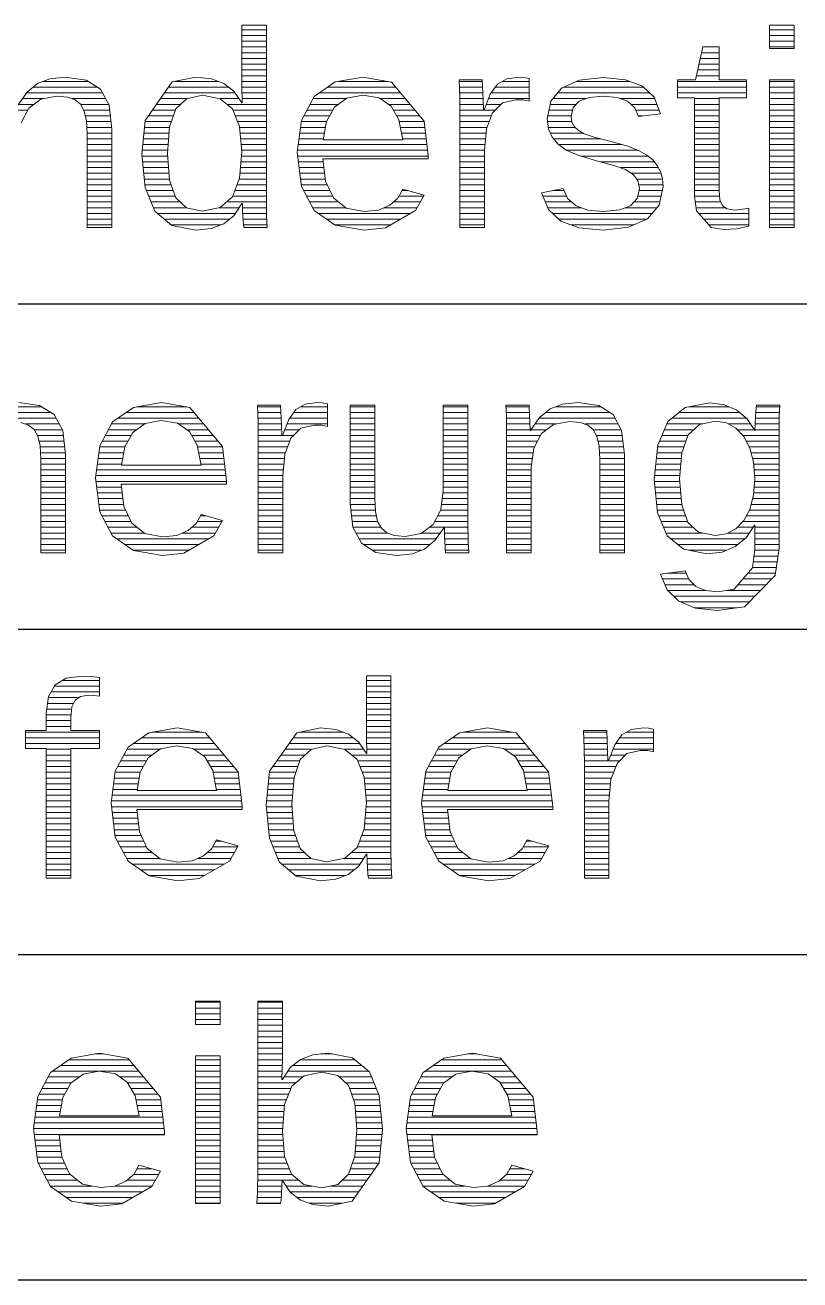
# Model space of a CAD drawing. Header units: millimetres. Extents: x 20 to 410, y 10 to 287.
# Drawn here: x 62.06 to 70.15, y 37.2 to 50.31 of the extents above; entities that cross this region are included whole.
import ezdxf

# ---------------------------------------------------------------- set-up
doc = ezdxf.new("R2010")
doc.units = ezdxf.units.MM
doc.layers.add('DUENN', color=7, linetype='Continuous', lineweight=25)
doc.layers.add('TEXT', color=7, linetype='Continuous', lineweight=13)

msp = doc.modelspace()

# ---------------------------------------------------------------- linework, layer by layer
at = {"layer": 'DUENN', "lineweight": 25}
for points in [[(20, 47.4), (200, 47.4)], [(20, 44), (200, 44)], [(20, 40.6), (200, 40.6)], [(20, 37.2), (200, 37.2)]]:
    msp.add_lwpolyline(points, dxfattribs=at)
at = {"layer": 'TEXT', "lineweight": 13}
for p, q in [((64.327, 50.265), (64.583, 50.265)), ((69.837, 50.265), (70.093, 50.265)), ((64.327, 50.205), (64.583, 50.205)), ((64.327, 50.145), (64.583, 50.145)), ((69.837, 50.205), (70.093, 50.205)), ((69.837, 50.145), (70.093, 50.145)), ((64.327, 50.085), (64.583, 50.085)), ((64.327, 50.025), (64.583, 50.025)), ((64.327, 49.965), (64.583, 49.965)), ((69.112, 49.965), (69.31, 49.965)), ((69.125, 50.025), (69.31, 50.025)), ((69.139, 50.085), (69.31, 50.085)), ((69.837, 50.085), (70.093, 50.085)), ((64.327, 49.905), (64.583, 49.905)), ((64.327, 49.845), (64.583, 49.845)), ((69.086, 49.845), (69.31, 49.845)), ((69.099, 49.905), (69.31, 49.905)), ((62.249, 49.725), (62.721, 49.725)), ((63.627, 49.725), (64.086, 49.725)), ((64.327, 49.785), (64.583, 49.785)), ((64.327, 49.725), (64.583, 49.725)), ((65.335, 49.725), (65.853, 49.725)), ((66.596, 49.725), (66.838, 49.725)), ((67.045, 49.725), (67.325, 49.725)), ((67.822, 49.725), (68.379, 49.725)), ((68.875, 49.725), (69.595, 49.725)), ((69.073, 49.785), (69.31, 49.785)), ((69.837, 49.725), (70.093, 49.725)), ((62.076, 49.605), (62.871, 49.605)), ((62.145, 49.665), (62.817, 49.665)), ((63.519, 49.605), (64.256, 49.605)), ((63.561, 49.665), (64.191, 49.665)), ((64.327, 49.665), (64.583, 49.665)), ((64.328, 49.605), (64.583, 49.605)), ((65.138, 49.605), (65.984, 49.605)), ((65.223, 49.665), (65.934, 49.665)), ((66.598, 49.665), (66.84, 49.665)), ((66.6, 49.605), (66.843, 49.605)), ((66.929, 49.605), (67.325, 49.605)), ((66.972, 49.665), (67.325, 49.665)), ((67.624, 49.605), (68.583, 49.605)), ((67.688, 49.665), (68.519, 49.665)), ((68.875, 49.665), (69.595, 49.665)), ((68.875, 49.605), (69.595, 49.605)), ((69.837, 49.665), (70.093, 49.665)), ((69.837, 49.605), (70.093, 49.605)), ((61.993, 49.485), (62.155, 49.485)), ((62.035, 49.545), (62.255, 49.545)), ((62.555, 49.545), (62.903, 49.545)), ((62.642, 49.485), (62.935, 49.485)), ((63.434, 49.485), (63.686, 49.485)), ((63.477, 49.545), (63.752, 49.545)), ((64.099, 49.545), (64.298, 49.545)), ((64.172, 49.485), (64.583, 49.485)), ((64.329, 49.545), (64.583, 49.545)), ((65.039, 49.485), (65.334, 49.485)), ((65.071, 49.545), (65.416, 49.545)), ((65.769, 49.545), (66.034, 49.545)), ((65.859, 49.485), (66.084, 49.485)), ((66.602, 49.545), (66.845, 49.545)), ((66.603, 49.485), (66.847, 49.485)), ((66.878, 49.485), (67.032, 49.485)), ((66.901, 49.545), (67.325, 49.545)), ((67.546, 49.485), (67.815, 49.485)), ((67.574, 49.545), (67.917, 49.545)), ((68.278, 49.545), (68.637, 49.545)), ((68.389, 49.485), (68.66, 49.485)), ((69.054, 49.545), (69.31, 49.545)), ((69.054, 49.485), (69.31, 49.485)), ((69.837, 49.545), (70.093, 49.545)), ((69.837, 49.485), (70.093, 49.485)), ((61.738, 49.425), (62.091, 49.425)), ((62.674, 49.425), (62.945, 49.425)), ((62.691, 49.365), (62.952, 49.365)), ((63.35, 49.365), (63.611, 49.365)), ((63.392, 49.425), (63.631, 49.425)), ((64.234, 49.425), (64.583, 49.425)), ((64.258, 49.365), (64.583, 49.365)), ((64.974, 49.365), (65.242, 49.365)), ((65.006, 49.425), (65.276, 49.425)), ((65.908, 49.425), (66.134, 49.425)), ((65.942, 49.365), (66.183, 49.365)), ((66.603, 49.425), (66.972, 49.425)), ((66.604, 49.365), (66.932, 49.365)), ((67.522, 49.365), (67.766, 49.365)), ((67.534, 49.425), (67.779, 49.425)), ((68.439, 49.425), (68.684, 49.425)), ((68.466, 49.365), (68.512, 49.365)), ((69.054, 49.425), (69.31, 49.425)), ((69.054, 49.365), (69.31, 49.365)), ((69.837, 49.425), (70.093, 49.425)), ((69.837, 49.365), (70.093, 49.365)), ((62.704, 49.305), (62.959, 49.305)), ((62.707, 49.245), (62.967, 49.245)), ((62.71, 49.185), (62.969, 49.185)), ((63.303, 49.185), (63.566, 49.185)), ((63.309, 49.245), (63.57, 49.245)), ((63.315, 49.305), (63.59, 49.305)), ((64.282, 49.305), (64.583, 49.305)), ((64.303, 49.245), (64.583, 49.245)), ((64.309, 49.185), (64.583, 49.185)), ((64.931, 49.185), (65.188, 49.185)), ((64.939, 49.245), (65.199, 49.245)), ((64.947, 49.305), (65.209, 49.305)), ((65.97, 49.305), (66.23, 49.305)), ((65.981, 49.245), (66.237, 49.245)), ((65.993, 49.185), (66.245, 49.185)), ((66.604, 49.305), (66.909, 49.305)), ((66.604, 49.245), (66.887, 49.245)), ((66.604, 49.185), (66.877, 49.185)), ((67.519, 49.305), (67.772, 49.305)), ((67.527, 49.245), (67.805, 49.245)), ((67.548, 49.185), (67.888, 49.185)), ((69.054, 49.305), (69.31, 49.305)), ((69.054, 49.245), (69.31, 49.245)), ((69.054, 49.185), (69.31, 49.185)), ((69.837, 49.305), (70.093, 49.305)), ((69.837, 49.245), (70.093, 49.245)), ((69.837, 49.185), (70.093, 49.185)), ((62.711, 49.125), (62.969, 49.125)), ((62.711, 49.065), (62.969, 49.065)), ((63.291, 49.065), (63.556, 49.065)), ((63.297, 49.125), (63.561, 49.125)), ((64.315, 49.125), (64.583, 49.125)), ((64.32, 49.065), (64.583, 49.065)), ((64.915, 49.065), (66.259, 49.065)), ((64.923, 49.125), (65.178, 49.125)), ((66.005, 49.125), (66.252, 49.125)), ((66.604, 49.125), (66.871, 49.125)), ((66.604, 49.065), (66.866, 49.065)), ((67.582, 49.125), (68.072, 49.125)), ((67.636, 49.065), (68.292, 49.065)), ((69.054, 49.125), (69.31, 49.125)), ((69.054, 49.065), (69.31, 49.065)), ((69.837, 49.125), (70.093, 49.125)), ((69.837, 49.065), (70.093, 49.065)), ((62.711, 49.005), (62.969, 49.005)), ((62.711, 48.945), (62.969, 48.945)), ((63.282, 48.945), (63.551, 48.945)), ((63.285, 49.005), (63.552, 49.005)), ((64.323, 48.945), (64.583, 48.945)), ((64.326, 49.005), (64.583, 49.005)), ((64.907, 49.005), (66.266, 49.005)), ((64.908, 48.945), (66.272, 48.945)), ((66.604, 49.005), (66.86, 49.005)), ((66.604, 48.945), (66.86, 48.945)), ((67.721, 49.005), (68.466, 49.005)), ((67.866, 48.945), (68.569, 48.945)), ((69.054, 49.005), (69.31, 49.005)), ((69.054, 48.945), (69.31, 48.945)), ((69.837, 49.005), (70.093, 49.005)), ((69.837, 48.945), (70.093, 48.945)), ((62.711, 48.885), (62.969, 48.885)), ((62.711, 48.825), (62.969, 48.825)), ((63.288, 48.885), (63.556, 48.885)), ((63.294, 48.825), (63.561, 48.825)), ((64.313, 48.825), (64.583, 48.825)), ((64.318, 48.885), (64.583, 48.885)), ((64.916, 48.885), (65.177, 48.885)), ((64.923, 48.825), (65.184, 48.825)), ((66.604, 48.885), (66.86, 48.885)), ((66.604, 48.825), (66.86, 48.825)), ((68.072, 48.885), (68.633, 48.885)), ((68.279, 48.825), (68.675, 48.825)), ((69.054, 48.885), (69.31, 48.885)), ((69.054, 48.825), (69.31, 48.825)), ((69.837, 48.885), (70.093, 48.885)), ((69.837, 48.825), (70.093, 48.825)), ((62.711, 48.765), (62.969, 48.765)), ((62.711, 48.705), (62.969, 48.705)), ((63.3, 48.765), (63.565, 48.765)), ((63.306, 48.705), (63.57, 48.705)), ((64.299, 48.705), (64.583, 48.705)), ((64.307, 48.765), (64.583, 48.765)), ((64.931, 48.765), (65.191, 48.765)), ((64.939, 48.705), (65.198, 48.705)), ((66.604, 48.765), (66.86, 48.765)), ((66.604, 48.705), (66.86, 48.705)), ((68.397, 48.765), (68.702, 48.765)), ((68.449, 48.705), (68.719, 48.705)), ((69.054, 48.765), (69.31, 48.765)), ((69.054, 48.705), (69.31, 48.705)), ((69.837, 48.765), (70.093, 48.765)), ((69.837, 48.705), (70.093, 48.705)), ((62.711, 48.645), (62.969, 48.645)), ((62.711, 48.585), (62.969, 48.585)), ((62.711, 48.525), (62.969, 48.525)), ((63.312, 48.645), (63.588, 48.645)), ((63.327, 48.585), (63.608, 48.585)), ((63.352, 48.525), (63.629, 48.525)), ((64.23, 48.525), (64.583, 48.525)), ((64.253, 48.585), (64.583, 48.585)), ((64.276, 48.645), (64.583, 48.645)), ((64.946, 48.645), (65.218, 48.645)), ((64.971, 48.585), (65.246, 48.585)), ((65.003, 48.525), (65.274, 48.525)), ((65.964, 48.525), (66.224, 48.525)), ((65.998, 48.585), (66.06, 48.585)), ((66.604, 48.645), (66.86, 48.645)), ((66.604, 48.585), (66.86, 48.585)), ((66.604, 48.525), (66.86, 48.525)), ((67.47, 48.525), (67.718, 48.525)), ((67.572, 48.585), (67.69, 48.585)), ((68.459, 48.525), (68.704, 48.525)), ((68.469, 48.645), (68.724, 48.645)), ((68.472, 48.585), (68.717, 48.585)), ((69.054, 48.645), (69.31, 48.645)), ((69.054, 48.585), (69.31, 48.585)), ((69.054, 48.525), (69.315, 48.525)), ((69.837, 48.645), (70.093, 48.645)), ((69.837, 48.585), (70.093, 48.585)), ((69.837, 48.525), (70.093, 48.525)), ((62.711, 48.465), (62.969, 48.465)), ((62.711, 48.405), (62.969, 48.405)), ((63.377, 48.465), (63.682, 48.465)), ((63.402, 48.405), (63.746, 48.405)), ((64.088, 48.405), (64.299, 48.405)), ((64.166, 48.465), (64.584, 48.465)), ((64.334, 48.405), (64.585, 48.405)), ((65.035, 48.465), (65.336, 48.465)), ((65.067, 48.405), (65.411, 48.405)), ((65.81, 48.405), (66.156, 48.405)), ((65.908, 48.465), (66.19, 48.465)), ((66.604, 48.465), (66.86, 48.465)), ((66.604, 48.405), (66.86, 48.405)), ((67.495, 48.465), (67.769, 48.465)), ((67.521, 48.405), (67.871, 48.405)), ((68.329, 48.405), (68.661, 48.405)), ((68.421, 48.465), (68.692, 48.465)), ((69.061, 48.465), (69.329, 48.465)), ((69.069, 48.405), (69.377, 48.405)), ((69.837, 48.465), (70.093, 48.465)), ((69.837, 48.405), (70.093, 48.405)), ((62.711, 48.345), (62.969, 48.345)), ((62.711, 48.285), (62.969, 48.285)), ((63.445, 48.345), (64.26, 48.345)), ((63.517, 48.285), (64.199, 48.285)), ((64.336, 48.345), (64.585, 48.345)), ((64.339, 48.285), (64.587, 48.285)), ((65.126, 48.345), (66.085, 48.345)), ((65.212, 48.285), (65.982, 48.285)), ((66.604, 48.345), (66.86, 48.345)), ((66.604, 48.285), (66.86, 48.285)), ((67.573, 48.345), (68.609, 48.345)), ((67.637, 48.285), (68.551, 48.285)), ((69.098, 48.345), (69.62, 48.345)), ((69.151, 48.285), (69.62, 48.285)), ((69.837, 48.345), (70.093, 48.345)), ((69.837, 48.285), (70.093, 48.285)), ((62.711, 48.225), (62.969, 48.225)), ((63.589, 48.225), (64.109, 48.225)), ((64.344, 48.225), (64.591, 48.225)), ((65.298, 48.225), (65.879, 48.225)), ((66.604, 48.225), (66.86, 48.225)), ((67.767, 48.225), (68.417, 48.225)), ((69.204, 48.225), (69.62, 48.225)), ((69.837, 48.225), (70.093, 48.225)), ((61.766, 46.325), (62.236, 46.325)), ((63.229, 46.325), (63.747, 46.325)), ((64.49, 46.325), (64.732, 46.325)), ((64.939, 46.325), (65.219, 46.325)), ((65.457, 46.325), (65.714, 46.325)), ((66.43, 46.325), (66.687, 46.325)), ((67.083, 46.325), (67.326, 46.325)), ((67.602, 46.325), (68.074, 46.325)), ((69.001, 46.325), (69.415, 46.325)), ((69.699, 46.325), (69.944, 46.325)), ((61.592, 46.205), (62.387, 46.205)), ((61.661, 46.265), (62.333, 46.265)), ((63.032, 46.205), (63.878, 46.205)), ((63.117, 46.265), (63.829, 46.265)), ((64.492, 46.265), (64.735, 46.265)), ((64.494, 46.205), (64.737, 46.205)), ((64.823, 46.205), (65.219, 46.205)), ((64.867, 46.265), (65.219, 46.265)), ((65.457, 46.265), (65.714, 46.265)), ((65.457, 46.205), (65.714, 46.205)), ((66.43, 46.265), (66.687, 46.265)), ((66.43, 46.205), (66.687, 46.205)), ((67.087, 46.265), (67.329, 46.265)), ((67.089, 46.205), (67.332, 46.205)), ((67.429, 46.205), (68.224, 46.205)), ((67.498, 46.265), (68.17, 46.265)), ((68.819, 46.205), (69.596, 46.205)), ((68.893, 46.265), (69.526, 46.265)), ((69.689, 46.205), (69.938, 46.205)), ((69.693, 46.265), (69.941, 46.265)), ((62.068, 46.145), (62.419, 46.145)), ((62.159, 46.085), (62.451, 46.085)), ((62.933, 46.085), (63.228, 46.085)), ((62.965, 46.145), (63.31, 46.145)), ((63.663, 46.145), (63.928, 46.145)), ((63.753, 46.085), (63.978, 46.085)), ((64.496, 46.145), (64.739, 46.145)), ((64.497, 46.085), (64.741, 46.085)), ((64.772, 46.085), (64.926, 46.085)), ((64.796, 46.145), (65.219, 46.145)), ((65.457, 46.145), (65.714, 46.145)), ((65.457, 46.085), (65.714, 46.085)), ((66.43, 46.145), (66.687, 46.145)), ((66.43, 46.085), (66.687, 46.085)), ((67.09, 46.145), (67.334, 46.145)), ((67.09, 46.085), (67.336, 46.085)), ((67.346, 46.085), (67.508, 46.085)), ((67.388, 46.145), (67.608, 46.145)), ((67.908, 46.145), (68.256, 46.145)), ((67.995, 46.085), (68.288, 46.085)), ((68.739, 46.085), (69.046, 46.085)), ((68.765, 46.145), (69.133, 46.145)), ((69.408, 46.145), (69.638, 46.145)), ((69.502, 46.085), (69.677, 46.085)), ((69.684, 46.085), (69.937, 46.085)), ((69.686, 46.145), (69.938, 46.145)), ((62.193, 46.025), (62.461, 46.025)), ((62.209, 45.965), (62.468, 45.965)), ((62.22, 45.905), (62.475, 45.905)), ((62.841, 45.905), (63.103, 45.905)), ((62.868, 45.965), (63.136, 45.965)), ((62.9, 46.025), (63.17, 46.025)), ((63.802, 46.025), (64.028, 46.025)), ((63.836, 45.965), (64.077, 45.965)), ((63.864, 45.905), (64.124, 45.905)), ((64.498, 46.025), (64.866, 46.025)), ((64.498, 45.965), (64.826, 45.965)), ((64.498, 45.905), (64.803, 45.905)), ((65.457, 46.025), (65.714, 46.025)), ((65.457, 45.965), (65.714, 45.965)), ((65.457, 45.905), (65.714, 45.905)), ((66.43, 46.025), (66.687, 46.025)), ((66.43, 45.965), (66.687, 45.965)), ((66.43, 45.905), (66.687, 45.905)), ((67.091, 46.025), (67.444, 46.025)), ((67.091, 45.965), (67.412, 45.965)), ((67.091, 45.905), (67.38, 45.905)), ((68.027, 46.025), (68.298, 46.025)), ((68.044, 45.965), (68.305, 45.965)), ((68.057, 45.905), (68.312, 45.905)), ((68.667, 45.905), (68.942, 45.905)), ((68.687, 45.965), (68.964, 45.965)), ((68.713, 46.025), (68.985, 46.025)), ((69.559, 46.025), (69.936, 46.025)), ((69.594, 45.965), (69.936, 45.965)), ((69.625, 45.905), (69.936, 45.905)), ((62.223, 45.845), (62.483, 45.845)), ((62.226, 45.785), (62.485, 45.785)), ((62.825, 45.785), (63.082, 45.785)), ((62.833, 45.845), (63.093, 45.845)), ((63.875, 45.845), (64.131, 45.845)), ((63.887, 45.785), (64.139, 45.785)), ((64.498, 45.845), (64.781, 45.845)), ((64.498, 45.785), (64.771, 45.785)), ((65.457, 45.845), (65.714, 45.845)), ((65.457, 45.785), (65.714, 45.785)), ((66.43, 45.845), (66.687, 45.845)), ((66.43, 45.785), (66.687, 45.785)), ((67.091, 45.845), (67.368, 45.845)), ((67.091, 45.785), (67.36, 45.785)), ((68.06, 45.845), (68.32, 45.845)), ((68.063, 45.785), (68.322, 45.785)), ((68.655, 45.785), (68.916, 45.785)), ((68.661, 45.845), (68.921, 45.845)), ((69.643, 45.845), (69.936, 45.845)), ((69.658, 45.785), (69.936, 45.785)), ((62.227, 45.725), (62.485, 45.725)), ((62.227, 45.665), (62.485, 45.665)), ((62.809, 45.665), (64.153, 45.665)), ((62.817, 45.725), (63.072, 45.725)), ((63.899, 45.725), (64.146, 45.725)), ((64.498, 45.725), (64.765, 45.725)), ((64.498, 45.665), (64.76, 45.665)), ((65.457, 45.725), (65.714, 45.725)), ((65.457, 45.665), (65.714, 45.665)), ((66.43, 45.725), (66.687, 45.725)), ((66.43, 45.665), (66.687, 45.665)), ((67.091, 45.725), (67.352, 45.725)), ((67.091, 45.665), (67.347, 45.665)), ((68.064, 45.725), (68.322, 45.725)), ((68.064, 45.665), (68.322, 45.665)), ((68.643, 45.665), (68.906, 45.665)), ((68.649, 45.725), (68.911, 45.725)), ((69.67, 45.725), (69.936, 45.725)), ((69.675, 45.665), (69.936, 45.665)), ((62.227, 45.605), (62.485, 45.605)), ((62.227, 45.545), (62.485, 45.545)), ((62.801, 45.605), (64.16, 45.605)), ((62.802, 45.545), (64.166, 45.545)), ((64.498, 45.605), (64.754, 45.605)), ((64.498, 45.545), (64.754, 45.545)), ((65.457, 45.605), (65.714, 45.605)), ((65.457, 45.545), (65.714, 45.545)), ((66.43, 45.605), (66.687, 45.605)), ((66.43, 45.545), (66.687, 45.545)), ((67.091, 45.605), (67.347, 45.605)), ((67.091, 45.545), (67.347, 45.545)), ((68.064, 45.605), (68.322, 45.605)), ((68.064, 45.545), (68.322, 45.545)), ((68.636, 45.545), (68.9, 45.545)), ((68.637, 45.605), (68.901, 45.605)), ((69.679, 45.605), (69.936, 45.605)), ((69.68, 45.545), (69.936, 45.545)), ((62.227, 45.485), (62.485, 45.485)), ((62.227, 45.425), (62.485, 45.425)), ((62.81, 45.485), (63.071, 45.485)), ((62.818, 45.425), (63.078, 45.425)), ((64.498, 45.485), (64.754, 45.485)), ((64.498, 45.425), (64.754, 45.425)), ((65.457, 45.485), (65.714, 45.485)), ((65.457, 45.425), (65.714, 45.425)), ((66.427, 45.425), (66.687, 45.425)), ((66.43, 45.485), (66.687, 45.485)), ((67.091, 45.485), (67.347, 45.485)), ((67.091, 45.425), (67.347, 45.425)), ((68.064, 45.485), (68.322, 45.485)), ((68.064, 45.425), (68.322, 45.425)), ((68.641, 45.485), (68.905, 45.485)), ((68.647, 45.425), (68.909, 45.425)), ((69.671, 45.425), (69.936, 45.425)), ((69.675, 45.485), (69.936, 45.485)), ((62.227, 45.365), (62.485, 45.365)), ((62.227, 45.305), (62.485, 45.305)), ((62.227, 45.245), (62.485, 45.245)), ((62.825, 45.365), (63.085, 45.365)), ((62.833, 45.305), (63.092, 45.305)), ((62.84, 45.245), (63.112, 45.245)), ((64.498, 45.365), (64.754, 45.365)), ((64.498, 45.305), (64.754, 45.305)), ((64.498, 45.245), (64.754, 45.245)), ((65.457, 45.365), (65.714, 45.365)), ((65.458, 45.305), (65.717, 45.305)), ((65.465, 45.245), (65.721, 45.245)), ((66.402, 45.245), (66.687, 45.245)), ((66.411, 45.305), (66.687, 45.305)), ((66.419, 45.365), (66.687, 45.365)), ((67.091, 45.365), (67.347, 45.365)), ((67.091, 45.305), (67.347, 45.305)), ((67.091, 45.245), (67.347, 45.245)), ((68.064, 45.365), (68.322, 45.365)), ((68.064, 45.305), (68.322, 45.305)), ((68.064, 45.245), (68.322, 45.245)), ((68.653, 45.365), (68.914, 45.365)), ((68.658, 45.305), (68.919, 45.305)), ((68.664, 45.245), (68.938, 45.245)), ((69.626, 45.245), (69.936, 45.245)), ((69.644, 45.305), (69.936, 45.305)), ((69.66, 45.365), (69.936, 45.365)), ((62.227, 45.185), (62.485, 45.185)), ((62.227, 45.125), (62.485, 45.125)), ((62.865, 45.185), (63.14, 45.185)), ((62.897, 45.125), (63.168, 45.125)), ((63.858, 45.125), (64.118, 45.125)), ((63.892, 45.185), (63.954, 45.185)), ((64.498, 45.185), (64.754, 45.185)), ((64.498, 45.125), (64.754, 45.125)), ((65.472, 45.185), (65.731, 45.185)), ((65.479, 45.125), (65.745, 45.125)), ((66.338, 45.125), (66.687, 45.125)), ((66.37, 45.185), (66.687, 45.185)), ((67.091, 45.185), (67.347, 45.185)), ((67.091, 45.125), (67.347, 45.125)), ((68.064, 45.185), (68.322, 45.185)), ((68.064, 45.125), (68.322, 45.125)), ((68.68, 45.185), (68.958, 45.185)), ((68.705, 45.125), (68.979, 45.125)), ((69.558, 45.125), (69.936, 45.125)), ((69.594, 45.185), (69.936, 45.185)), ((62.227, 45.065), (62.485, 45.065)), ((62.227, 45.005), (62.485, 45.005)), ((62.929, 45.065), (63.23, 45.065)), ((62.961, 45.005), (63.305, 45.005)), ((63.704, 45.005), (64.05, 45.005)), ((63.802, 45.065), (64.084, 45.065)), ((64.498, 45.065), (64.754, 45.065)), ((64.498, 45.005), (64.754, 45.005)), ((65.486, 45.065), (65.778, 45.065)), ((65.517, 45.005), (65.844, 45.005)), ((66.202, 45.005), (66.397, 45.005)), ((66.282, 45.065), (66.688, 45.065)), ((66.443, 45.005), (66.688, 45.005)), ((67.091, 45.065), (67.347, 45.065)), ((67.091, 45.005), (67.347, 45.005)), ((68.064, 45.065), (68.322, 45.065)), ((68.064, 45.005), (68.322, 45.005)), ((68.73, 45.065), (69.039, 45.065)), ((68.755, 45.005), (69.136, 45.005)), ((69.401, 45.005), (69.625, 45.005)), ((69.5, 45.065), (69.665, 45.065)), ((69.682, 45.065), (69.936, 45.065)), ((69.682, 45.005), (69.936, 45.005)), ((62.227, 44.945), (62.485, 44.945)), ((62.227, 44.885), (62.485, 44.885)), ((63.02, 44.945), (63.979, 44.945)), ((63.106, 44.885), (63.876, 44.885)), ((64.498, 44.945), (64.754, 44.945)), ((64.498, 44.885), (64.754, 44.885)), ((65.549, 44.945), (66.355, 44.945)), ((65.594, 44.885), (66.291, 44.885)), ((66.445, 44.945), (66.689, 44.945)), ((66.448, 44.885), (66.691, 44.885)), ((67.091, 44.945), (67.347, 44.945)), ((67.091, 44.885), (67.347, 44.885)), ((68.064, 44.945), (68.322, 44.945)), ((68.064, 44.885), (68.322, 44.885)), ((68.805, 44.945), (69.578, 44.945)), ((68.877, 44.885), (69.505, 44.885)), ((69.682, 44.945), (69.936, 44.945)), ((69.682, 44.885), (69.936, 44.885)), ((62.227, 44.825), (62.485, 44.825)), ((63.192, 44.825), (63.773, 44.825)), ((64.498, 44.825), (64.754, 44.825)), ((65.69, 44.825), (66.2, 44.825)), ((66.451, 44.825), (66.694, 44.825)), ((67.091, 44.825), (67.347, 44.825)), ((68.064, 44.825), (68.322, 44.825)), ((68.993, 44.825), (69.385, 44.825)), ((69.673, 44.765), (69.925, 44.765)), ((69.68, 44.825), (69.934, 44.825)), ((69.658, 44.645), (69.908, 44.645)), ((69.665, 44.705), (69.917, 44.705)), ((68.719, 44.525), (68.993, 44.525)), ((68.745, 44.465), (69.051, 44.465)), ((68.767, 44.585), (68.967, 44.585)), ((69.506, 44.465), (69.801, 44.465)), ((69.557, 44.525), (69.861, 44.525)), ((69.609, 44.585), (69.9, 44.585)), ((68.776, 44.405), (69.169, 44.405)), ((68.837, 44.345), (69.682, 44.345)), ((69.388, 44.405), (69.742, 44.405)), ((68.911, 44.285), (69.623, 44.285)), ((69.052, 44.225), (69.5, 44.225)), ((62.455, 43.465), (62.84, 43.465)), ((65.627, 43.465), (65.883, 43.465)), ((62.305, 43.285), (62.622, 43.285)), ((62.334, 43.345), (62.84, 43.345)), ((62.368, 43.405), (62.84, 43.405)), ((65.627, 43.405), (65.883, 43.405)), ((65.627, 43.345), (65.883, 43.345)), ((65.627, 43.285), (65.883, 43.285)), ((62.29, 43.165), (62.548, 43.165)), ((62.297, 43.225), (62.567, 43.225)), ((65.627, 43.225), (65.883, 43.225)), ((65.627, 43.165), (65.883, 43.165)), ((62.283, 43.105), (62.542, 43.105)), ((62.283, 43.045), (62.539, 43.045)), ((65.627, 43.105), (65.883, 43.105)), ((65.627, 43.045), (65.883, 43.045)), ((62.067, 42.925), (62.84, 42.925)), ((62.283, 42.985), (62.539, 42.985)), ((63.391, 42.925), (63.908, 42.925)), ((64.927, 42.925), (65.386, 42.925)), ((65.627, 42.985), (65.883, 42.985)), ((65.627, 42.925), (65.883, 42.925)), ((66.635, 42.925), (67.152, 42.925)), ((67.896, 42.925), (68.138, 42.925)), ((68.345, 42.925), (68.624, 42.925)), ((62.067, 42.865), (62.84, 42.865)), ((62.067, 42.805), (62.84, 42.805)), ((63.194, 42.805), (64.04, 42.805)), ((63.279, 42.865), (63.99, 42.865)), ((64.819, 42.805), (65.556, 42.805)), ((64.861, 42.865), (65.49, 42.865)), ((65.627, 42.865), (65.883, 42.865)), ((65.628, 42.805), (65.883, 42.805)), ((66.437, 42.805), (67.284, 42.805)), ((66.523, 42.865), (67.234, 42.865)), ((67.898, 42.865), (68.14, 42.865)), ((67.9, 42.805), (68.143, 42.805)), ((68.229, 42.805), (68.624, 42.805)), ((68.272, 42.865), (68.624, 42.865)), ((62.283, 42.745), (62.539, 42.745)), ((62.283, 42.685), (62.539, 42.685)), ((62.283, 42.625), (62.539, 42.625)), ((63.062, 42.625), (63.332, 42.625)), ((63.094, 42.685), (63.39, 42.685)), ((63.127, 42.745), (63.472, 42.745)), ((63.825, 42.745), (64.09, 42.745)), ((63.915, 42.685), (64.14, 42.685)), ((63.964, 42.625), (64.189, 42.625)), ((64.692, 42.625), (64.931, 42.625)), ((64.734, 42.685), (64.986, 42.685)), ((64.776, 42.745), (65.051, 42.745)), ((65.398, 42.745), (65.597, 42.745)), ((65.472, 42.685), (65.883, 42.685)), ((65.534, 42.625), (65.883, 42.625)), ((65.629, 42.745), (65.883, 42.745)), ((66.306, 42.625), (66.576, 42.625)), ((66.338, 42.685), (66.634, 42.685)), ((66.371, 42.745), (66.716, 42.745)), ((67.069, 42.745), (67.334, 42.745)), ((67.159, 42.685), (67.384, 42.685)), ((67.208, 42.625), (67.433, 42.625)), ((67.902, 42.745), (68.145, 42.745)), ((67.902, 42.685), (68.147, 42.685)), ((67.903, 42.625), (68.272, 42.625)), ((68.178, 42.685), (68.332, 42.685)), ((68.201, 42.745), (68.624, 42.745)), ((62.283, 42.565), (62.539, 42.565)), ((62.283, 42.505), (62.539, 42.505)), ((63.003, 42.505), (63.265, 42.505)), ((63.03, 42.565), (63.298, 42.565)), ((63.998, 42.565), (64.239, 42.565)), ((64.025, 42.505), (64.286, 42.505)), ((64.614, 42.505), (64.89, 42.505)), ((64.65, 42.565), (64.91, 42.565)), ((65.558, 42.565), (65.883, 42.565)), ((65.582, 42.505), (65.883, 42.505)), ((66.246, 42.505), (66.509, 42.505)), ((66.274, 42.565), (66.542, 42.565)), ((67.242, 42.565), (67.483, 42.565)), ((67.269, 42.505), (67.53, 42.505)), ((67.904, 42.565), (68.232, 42.565)), ((67.904, 42.505), (68.209, 42.505)), ((62.283, 42.445), (62.539, 42.445)), ((62.283, 42.385), (62.539, 42.385)), ((62.987, 42.385), (63.244, 42.385)), ((62.995, 42.445), (63.255, 42.445)), ((64.037, 42.445), (64.293, 42.445)), ((64.049, 42.385), (64.3, 42.385)), ((64.602, 42.385), (64.866, 42.385)), ((64.608, 42.445), (64.87, 42.445)), ((65.603, 42.445), (65.883, 42.445)), ((65.609, 42.385), (65.883, 42.385)), ((66.231, 42.385), (66.488, 42.385)), ((66.238, 42.445), (66.498, 42.445)), ((67.281, 42.445), (67.537, 42.445)), ((67.293, 42.385), (67.544, 42.385)), ((67.904, 42.445), (68.186, 42.445)), ((67.904, 42.385), (68.177, 42.385)), ((62.283, 42.325), (62.539, 42.325)), ((62.283, 42.265), (62.539, 42.265)), ((62.971, 42.265), (64.315, 42.265)), ((62.979, 42.325), (63.234, 42.325)), ((64.061, 42.325), (64.307, 42.325)), ((64.59, 42.265), (64.856, 42.265)), ((64.596, 42.325), (64.861, 42.325)), ((65.614, 42.325), (65.883, 42.325)), ((65.62, 42.265), (65.883, 42.265)), ((66.215, 42.265), (67.558, 42.265)), ((66.223, 42.325), (66.478, 42.325)), ((67.305, 42.325), (67.551, 42.325)), ((67.904, 42.325), (68.171, 42.325)), ((67.904, 42.265), (68.166, 42.265)), ((62.283, 42.205), (62.539, 42.205)), ((62.283, 42.145), (62.539, 42.145)), ((62.963, 42.205), (64.322, 42.205)), ((62.964, 42.145), (64.328, 42.145)), ((64.582, 42.145), (64.851, 42.145)), ((64.584, 42.205), (64.852, 42.205)), ((65.623, 42.145), (65.883, 42.145)), ((65.625, 42.205), (65.883, 42.205)), ((66.207, 42.205), (67.566, 42.205)), ((66.208, 42.145), (67.572, 42.145)), ((67.904, 42.205), (68.16, 42.205)), ((67.904, 42.145), (68.16, 42.145)), ((62.283, 42.085), (62.539, 42.085)), ((62.283, 42.025), (62.539, 42.025)), ((62.283, 41.965), (62.539, 41.965)), ((62.972, 42.085), (63.233, 42.085)), ((62.979, 42.025), (63.24, 42.025)), ((62.987, 41.965), (63.247, 41.965)), ((64.588, 42.085), (64.856, 42.085)), ((64.594, 42.025), (64.86, 42.025)), ((64.6, 41.965), (64.865, 41.965)), ((65.607, 41.965), (65.883, 41.965)), ((65.612, 42.025), (65.883, 42.025)), ((65.618, 42.085), (65.883, 42.085)), ((66.216, 42.085), (66.476, 42.085)), ((66.223, 42.025), (66.483, 42.025)), ((66.231, 41.965), (66.49, 41.965)), ((67.904, 42.085), (68.16, 42.085)), ((67.904, 42.025), (68.16, 42.025)), ((67.904, 41.965), (68.16, 41.965)), ((62.283, 41.905), (62.539, 41.905)), ((62.283, 41.845), (62.539, 41.845)), ((62.995, 41.905), (63.254, 41.905)), ((63.002, 41.845), (63.274, 41.845)), ((64.606, 41.905), (64.87, 41.905)), ((64.612, 41.845), (64.887, 41.845)), ((65.576, 41.845), (65.883, 41.845)), ((65.599, 41.905), (65.883, 41.905)), ((66.238, 41.905), (66.497, 41.905)), ((66.246, 41.845), (66.518, 41.845)), ((67.904, 41.905), (68.16, 41.905)), ((67.904, 41.845), (68.16, 41.845)), ((62.283, 41.785), (62.539, 41.785)), ((62.283, 41.725), (62.539, 41.725)), ((63.027, 41.785), (63.302, 41.785)), ((63.059, 41.725), (63.33, 41.725)), ((64.02, 41.725), (64.28, 41.725)), ((64.053, 41.785), (64.116, 41.785)), ((64.627, 41.785), (64.908, 41.785)), ((64.652, 41.725), (64.929, 41.725)), ((65.53, 41.725), (65.883, 41.725)), ((65.553, 41.785), (65.883, 41.785)), ((66.271, 41.785), (66.546, 41.785)), ((66.303, 41.725), (66.574, 41.725)), ((67.264, 41.725), (67.524, 41.725)), ((67.297, 41.785), (67.36, 41.785)), ((67.904, 41.785), (68.16, 41.785)), ((67.904, 41.725), (68.16, 41.725)), ((62.283, 41.665), (62.539, 41.665)), ((62.283, 41.605), (62.539, 41.605)), ((63.091, 41.665), (63.392, 41.665)), ((63.122, 41.605), (63.467, 41.605)), ((63.866, 41.605), (64.212, 41.605)), ((63.964, 41.665), (64.246, 41.665)), ((64.677, 41.665), (64.982, 41.665)), ((64.702, 41.605), (65.046, 41.605)), ((65.388, 41.605), (65.599, 41.605)), ((65.465, 41.665), (65.884, 41.665)), ((65.633, 41.605), (65.884, 41.605)), ((66.335, 41.665), (66.636, 41.665)), ((66.366, 41.605), (66.711, 41.605)), ((67.11, 41.605), (67.456, 41.605)), ((67.208, 41.665), (67.49, 41.665)), ((67.904, 41.665), (68.16, 41.665)), ((67.904, 41.605), (68.16, 41.605)), ((62.283, 41.545), (62.539, 41.545)), ((62.283, 41.485), (62.539, 41.485)), ((63.182, 41.545), (64.141, 41.545)), ((63.268, 41.485), (64.038, 41.485)), ((64.745, 41.545), (65.56, 41.545)), ((64.817, 41.485), (65.499, 41.485)), ((65.636, 41.545), (65.885, 41.545)), ((65.639, 41.485), (65.887, 41.485)), ((66.425, 41.545), (67.385, 41.545)), ((66.512, 41.485), (67.282, 41.485)), ((67.904, 41.545), (68.16, 41.545)), ((67.904, 41.485), (68.16, 41.485)), ((62.283, 41.425), (62.539, 41.425)), ((63.354, 41.425), (63.934, 41.425)), ((64.888, 41.425), (65.409, 41.425)), ((65.644, 41.425), (65.89, 41.425)), ((66.598, 41.425), (67.178, 41.425)), ((67.904, 41.425), (68.16, 41.425)), ((63.843, 40.101), (64.099, 40.101)), ((63.843, 40.041), (64.099, 40.041)), ((64.492, 40.101), (64.749, 40.101)), ((64.492, 40.041), (64.749, 40.041)), ((63.843, 39.981), (64.099, 39.981)), ((63.843, 39.921), (64.099, 39.921)), ((64.492, 39.981), (64.749, 39.981)), ((64.492, 39.921), (64.749, 39.921)), ((64.492, 39.861), (64.749, 39.861)), ((64.492, 39.801), (64.749, 39.801)), ((64.492, 39.741), (64.749, 39.741)), ((64.492, 39.681), (64.749, 39.681)), ((64.492, 39.621), (64.749, 39.621)), ((62.521, 39.501), (63.15, 39.501)), ((62.791, 39.561), (62.887, 39.561)), ((63.843, 39.501), (64.099, 39.501)), ((64.492, 39.561), (64.749, 39.561)), ((64.492, 39.501), (64.749, 39.501)), ((64.932, 39.501), (65.505, 39.501)), ((65.147, 39.561), (65.271, 39.561)), ((66.413, 39.501), (67.042, 39.501)), ((66.683, 39.561), (66.779, 39.561)), ((62.35, 39.381), (63.25, 39.381)), ((62.436, 39.441), (63.2, 39.441)), ((63.843, 39.441), (64.099, 39.441)), ((63.843, 39.381), (64.099, 39.381)), ((64.492, 39.441), (64.748, 39.441)), ((64.492, 39.381), (64.746, 39.381)), ((64.806, 39.381), (65.648, 39.381)), ((64.858, 39.441), (65.576, 39.441)), ((66.242, 39.381), (67.142, 39.381)), ((66.327, 39.441), (67.092, 39.441)), ((62.272, 39.261), (62.548, 39.261)), ((62.304, 39.321), (62.63, 39.321)), ((63.05, 39.321), (63.3, 39.321)), ((63.134, 39.261), (63.349, 39.261)), ((63.843, 39.321), (64.099, 39.321)), ((63.843, 39.261), (64.099, 39.261)), ((64.492, 39.321), (64.744, 39.321)), ((64.492, 39.261), (64.892, 39.261)), ((64.767, 39.321), (64.961, 39.321)), ((65.345, 39.321), (65.679, 39.321)), ((65.409, 39.261), (65.704, 39.261)), ((66.164, 39.261), (66.44, 39.261)), ((66.196, 39.321), (66.522, 39.321)), ((66.942, 39.321), (67.192, 39.321)), ((67.025, 39.261), (67.241, 39.261)), ((62.19, 39.081), (62.451, 39.081)), ((62.207, 39.141), (62.475, 39.141)), ((62.24, 39.201), (62.509, 39.201)), ((63.168, 39.201), (63.399, 39.201)), ((63.202, 39.141), (63.449, 39.141)), ((63.22, 39.081), (63.479, 39.081)), ((63.843, 39.201), (64.099, 39.201)), ((63.843, 39.141), (64.099, 39.141)), ((63.843, 39.081), (64.099, 39.081)), ((64.492, 39.201), (64.839, 39.201)), ((64.492, 39.141), (64.816, 39.141)), ((64.492, 39.081), (64.793, 39.081)), ((65.451, 39.201), (65.73, 39.201)), ((65.472, 39.141), (65.755, 39.141)), ((65.493, 39.081), (65.766, 39.081)), ((66.082, 39.081), (66.343, 39.081)), ((66.099, 39.141), (66.367, 39.141)), ((66.131, 39.201), (66.401, 39.201)), ((67.06, 39.201), (67.291, 39.201)), ((67.094, 39.141), (67.341, 39.141)), ((67.112, 39.081), (67.371, 39.081)), ((62.174, 38.961), (62.43, 38.961)), ((62.182, 39.021), (62.441, 39.021)), ((63.232, 39.021), (63.486, 39.021)), ((63.244, 38.961), (63.493, 38.961)), ((63.843, 39.021), (64.099, 39.021)), ((63.843, 38.961), (64.099, 38.961)), ((64.492, 39.021), (64.773, 39.021)), ((64.492, 38.961), (64.767, 38.961)), ((65.507, 39.021), (65.771, 39.021)), ((65.511, 38.961), (65.777, 38.961)), ((66.066, 38.961), (66.322, 38.961)), ((66.074, 39.021), (66.333, 39.021)), ((67.124, 39.021), (67.378, 39.021)), ((67.136, 38.961), (67.385, 38.961)), ((62.158, 38.841), (63.508, 38.841)), ((62.166, 38.901), (63.5, 38.901)), ((63.843, 38.901), (64.099, 38.901)), ((63.843, 38.841), (64.099, 38.841)), ((64.492, 38.901), (64.762, 38.901)), ((64.492, 38.841), (64.757, 38.841)), ((65.516, 38.901), (65.783, 38.901)), ((65.521, 38.841), (65.789, 38.841)), ((66.05, 38.841), (67.399, 38.841)), ((66.058, 38.901), (67.392, 38.901)), ((62.15, 38.781), (63.515, 38.781)), ((62.157, 38.721), (63.518, 38.721)), ((63.843, 38.781), (64.099, 38.781)), ((63.843, 38.721), (64.099, 38.721)), ((64.492, 38.781), (64.751, 38.781)), ((64.492, 38.721), (64.752, 38.721)), ((65.523, 38.721), (65.79, 38.721)), ((65.525, 38.781), (65.795, 38.781)), ((66.042, 38.781), (67.407, 38.781)), ((66.049, 38.721), (67.41, 38.721)), ((62.165, 38.661), (62.426, 38.661)), ((62.172, 38.601), (62.432, 38.601)), ((63.843, 38.661), (64.099, 38.661)), ((63.843, 38.601), (64.099, 38.601)), ((64.492, 38.661), (64.757, 38.661)), ((64.492, 38.601), (64.763, 38.601)), ((65.513, 38.601), (65.778, 38.601)), ((65.518, 38.661), (65.784, 38.661)), ((66.057, 38.661), (66.317, 38.661)), ((66.064, 38.601), (66.324, 38.601)), ((62.18, 38.541), (62.439, 38.541)), ((62.188, 38.481), (62.447, 38.481)), ((63.843, 38.541), (64.099, 38.541)), ((63.843, 38.481), (64.099, 38.481)), ((64.492, 38.541), (64.768, 38.541)), ((64.492, 38.481), (64.776, 38.481)), ((65.501, 38.481), (65.766, 38.481)), ((65.509, 38.541), (65.772, 38.541)), ((66.072, 38.541), (66.331, 38.541)), ((66.08, 38.481), (66.339, 38.481)), ((62.198, 38.421), (62.475, 38.421)), ((62.23, 38.361), (62.503, 38.361)), ((62.262, 38.301), (62.536, 38.301)), ((63.195, 38.301), (63.457, 38.301)), ((63.231, 38.361), (63.389, 38.361)), ((63.843, 38.421), (64.099, 38.421)), ((63.843, 38.361), (64.099, 38.361)), ((63.843, 38.301), (64.099, 38.301)), ((64.492, 38.421), (64.8, 38.421)), ((64.492, 38.361), (64.823, 38.361)), ((64.492, 38.301), (64.85, 38.301)), ((65.437, 38.301), (65.673, 38.301)), ((65.46, 38.361), (65.716, 38.361)), ((65.48, 38.421), (65.758, 38.421)), ((66.09, 38.421), (66.367, 38.421)), ((66.122, 38.361), (66.395, 38.361)), ((66.154, 38.301), (66.428, 38.301)), ((67.086, 38.301), (67.349, 38.301)), ((67.123, 38.361), (67.281, 38.361)), ((62.293, 38.241), (62.611, 38.241)), ((62.325, 38.181), (62.758, 38.181)), ((63.001, 38.181), (63.388, 38.181)), ((63.128, 38.241), (63.423, 38.241)), ((63.843, 38.241), (64.099, 38.241)), ((63.843, 38.181), (64.099, 38.181)), ((64.491, 38.241), (64.921, 38.241)), ((64.491, 38.181), (64.744, 38.181)), ((64.789, 38.181), (65.054, 38.181)), ((65.255, 38.181), (65.589, 38.181)), ((65.374, 38.241), (65.631, 38.241)), ((66.185, 38.241), (66.503, 38.241)), ((66.217, 38.181), (66.65, 38.181)), ((66.893, 38.181), (67.28, 38.181)), ((67.02, 38.241), (67.315, 38.241)), ((62.406, 38.121), (63.291, 38.121)), ((62.492, 38.061), (63.187, 38.061)), ((63.843, 38.121), (64.099, 38.121)), ((63.843, 38.061), (64.099, 38.061)), ((64.487, 38.061), (64.737, 38.061)), ((64.49, 38.121), (64.741, 38.121)), ((64.83, 38.121), (65.547, 38.121)), ((64.904, 38.061), (65.505, 38.061)), ((66.297, 38.121), (67.183, 38.121)), ((66.384, 38.061), (67.079, 38.061)), ((62.672, 38.001), (63.084, 38.001)), ((63.843, 38.001), (64.099, 38.001)), ((64.484, 38.001), (64.732, 38.001)), ((65.029, 38.001), (65.376, 38.001)), ((66.563, 38.001), (66.976, 38.001))]:
    msp.add_line(p, q, dxfattribs=at)
for points in [[(64.007, 48.187), (63.847, 48.171), (63.594, 48.22), (63.418, 48.368), (63.315, 48.615), (63.28, 48.963), (63.316, 49.316), (63.599, 49.719), (63.847, 49.77), (64.008, 49.753), (64.139, 49.705), (64.244, 49.622), (64.327, 49.502), (64.33, 49.502), (64.327, 49.674), (64.327, 50.314), (64.583, 50.314), (64.583, 48.518), (64.585, 48.318), (64.592, 48.2), (64.347, 48.2), (64.342, 48.238), (64.338, 48.305), (64.334, 48.382), (64.333, 48.448), (64.327, 48.448), (64.244, 48.321), (64.138, 48.236), (64.007, 48.187)], [(69.837, 50.314), (70.093, 50.314), (70.093, 50.068), (69.837, 50.068), (69.837, 50.314)], [(69.492, 48.186), (69.361, 48.177), (69.227, 48.199), (69.073, 48.374), (69.054, 48.526), (69.054, 49.554), (68.875, 49.554), (68.875, 49.741), (69.063, 49.741), (69.139, 50.086), (69.31, 50.086), (69.31, 49.741), (69.595, 49.741), (69.595, 49.554), (69.31, 49.554), (69.31, 48.582), (69.319, 48.487), (69.346, 48.426), (69.395, 48.392), (69.472, 48.381), (69.535, 48.386), (69.62, 48.401), (69.62, 48.211), (69.492, 48.186)], [(65.282, 48.508), (65.417, 48.4), (65.603, 48.364), (65.753, 48.38), (65.87, 48.431), (65.954, 48.506), (66.006, 48.6), (66.231, 48.536), (66.14, 48.377), (65.826, 48.194), (65.603, 48.171), (65.302, 48.222), (65.082, 48.375), (64.948, 48.628), (64.904, 48.981), (64.948, 49.318), (65.082, 49.566), (65.299, 49.719), (65.593, 49.77), (65.89, 49.718), (66.23, 49.309), (66.272, 48.951), (66.272, 48.916), (65.173, 48.916), (65.2, 48.682), (65.282, 48.508)], [(66.604, 49.382), (66.602, 49.553), (66.595, 49.741), (66.837, 49.741), (66.846, 49.531), (66.849, 49.426), (66.855, 49.426), (66.92, 49.593), (66.996, 49.697), (67.092, 49.751), (67.221, 49.77), (67.272, 49.766), (67.325, 49.755), (67.325, 49.52), (67.265, 49.531), (67.188, 49.534), (67.047, 49.5), (66.944, 49.397), (66.881, 49.23), (66.86, 49.003), (66.86, 48.2), (66.604, 48.2), (66.604, 49.382)], [(68.685, 48.433), (68.561, 48.289), (68.364, 48.201), (68.101, 48.171), (67.846, 48.195), (67.657, 48.266), (67.528, 48.387), (67.454, 48.562), (67.68, 48.606), (67.731, 48.499), (67.816, 48.424), (67.938, 48.381), (68.101, 48.367), (68.269, 48.382), (68.386, 48.426), (68.454, 48.501), (68.477, 48.606), (68.461, 48.689), (68.414, 48.754), (68.332, 48.806), (68.212, 48.848), (68.028, 48.896), (67.839, 48.953), (67.714, 49.008), (67.631, 49.069), (67.568, 49.142), (67.529, 49.229), (67.515, 49.334), (67.553, 49.519), (67.665, 49.655), (67.85, 49.737), (68.103, 49.765), (68.332, 49.743), (68.509, 49.675), (68.631, 49.559), (68.699, 49.388), (68.468, 49.359), (68.429, 49.45), (68.353, 49.517), (68.244, 49.558), (68.103, 49.571), (67.952, 49.558), (67.847, 49.518), (67.785, 49.452), (67.764, 49.359), (67.773, 49.299), (67.799, 49.251), (67.841, 49.212), (67.9, 49.178), (68.004, 49.143), (68.182, 49.096), (68.357, 49.047), (68.475, 49.001), (68.556, 48.955), (68.617, 48.905), (68.663, 48.848), (68.697, 48.783), (68.719, 48.709), (68.726, 48.626), (68.685, 48.433)], [(69.837, 49.741), (70.093, 49.741), (70.093, 48.2), (69.837, 48.2), (69.837, 49.741)], [(63.747, 48.404), (63.913, 48.37), (64.1, 48.407), (64.229, 48.52), (64.303, 48.713), (64.327, 48.989), (64.303, 49.254), (64.229, 49.437), (64.101, 49.544), (63.916, 49.58), (63.749, 49.544), (63.635, 49.437), (63.571, 49.249), (63.549, 48.972), (63.571, 48.694), (63.635, 48.509), (63.747, 48.404)], [(65.884, 49.468), (65.759, 49.552), (65.589, 49.58), (65.422, 49.549), (65.293, 49.455), (65.21, 49.307), (65.176, 49.113), (66.007, 49.113), (65.966, 49.324), (65.884, 49.468)], [(63.764, 45.031), (63.848, 45.106), (63.9, 45.2), (64.125, 45.136), (64.034, 44.977), (63.72, 44.794), (63.497, 44.771), (63.196, 44.822), (62.976, 44.975), (62.842, 45.228), (62.798, 45.581), (62.842, 45.918), (62.976, 46.166), (63.193, 46.319), (63.487, 46.37), (63.784, 46.318), (64.124, 45.909), (64.166, 45.551), (64.166, 45.516), (63.067, 45.516), (63.094, 45.282), (63.176, 45.108), (63.312, 45), (63.497, 44.964), (63.647, 44.98), (63.764, 45.031)], [(64.74, 46.131), (64.743, 46.026), (64.749, 46.026), (64.815, 46.193), (64.89, 46.297), (64.986, 46.351), (65.115, 46.37), (65.166, 46.366), (65.219, 46.355), (65.219, 46.12), (65.159, 46.131), (65.082, 46.134), (64.941, 46.1), (64.838, 45.997), (64.775, 45.83), (64.754, 45.603), (64.754, 44.8), (64.498, 44.8), (64.498, 45.982), (64.496, 46.153), (64.489, 46.341), (64.731, 46.341), (64.74, 46.131)], [(65.839, 45.006), (65.92, 44.979), (66.032, 44.97), (66.197, 45.001), (66.323, 45.096), (66.404, 45.248), (66.43, 45.448), (66.43, 46.341), (66.687, 46.341), (66.687, 45.129), (66.689, 44.912), (66.695, 44.8), (66.453, 44.8), (66.452, 44.813), (66.45, 44.838), (66.449, 44.872), (66.447, 44.91), (66.444, 44.969), (66.442, 45.063), (66.438, 45.063), (66.342, 44.927), (66.233, 44.837), (66.103, 44.788), (65.945, 44.771), (65.725, 44.803), (65.574, 44.898), (65.486, 45.065), (65.457, 45.314), (65.457, 46.341), (65.714, 46.341), (65.714, 45.364), (65.722, 45.229), (65.744, 45.127), (65.783, 45.055), (65.839, 45.006)], [(67.938, 46.134), (67.858, 46.162), (67.746, 46.171), (67.581, 46.14), (67.454, 46.045), (67.374, 45.893), (67.347, 45.693), (67.347, 44.8), (67.091, 44.8), (67.091, 46.012), (67.089, 46.229), (67.083, 46.341), (67.325, 46.341), (67.326, 46.328), (67.327, 46.303), (67.329, 46.269), (67.331, 46.231), (67.333, 46.172), (67.336, 46.077), (67.34, 46.077), (67.436, 46.214), (67.545, 46.303), (67.675, 46.353), (67.833, 46.37), (68.053, 46.338), (68.204, 46.243), (68.292, 46.076), (68.322, 45.827), (68.322, 44.8), (68.064, 44.8), (68.064, 45.777), (68.056, 45.912), (68.034, 46.013), (67.995, 46.086), (67.938, 46.134)], [(68.955, 44.612), (68.996, 44.517), (69.068, 44.448), (69.17, 44.404), (69.298, 44.39), (69.466, 44.418), (69.658, 44.642), (69.682, 44.838), (69.682, 45.086), (69.679, 45.086), (69.592, 44.956), (69.479, 44.863), (69.342, 44.807), (69.183, 44.789), (68.937, 44.836), (68.766, 44.976), (68.667, 45.218), (68.633, 45.567), (68.669, 45.923), (68.776, 46.17), (68.957, 46.316), (69.212, 46.365), (69.365, 46.346), (69.496, 46.29), (69.602, 46.2), (69.682, 46.077), (69.684, 46.077), (69.686, 46.136), (69.69, 46.226), (69.696, 46.307), (69.702, 46.341), (69.945, 46.341), (69.938, 46.223), (69.936, 46.022), (69.936, 44.844), (69.896, 44.56), (69.574, 44.235), (69.291, 44.195), (69.065, 44.22), (68.89, 44.294), (68.767, 44.413), (68.697, 44.575), (68.955, 44.612)], [(63.187, 46.055), (63.104, 45.907), (63.07, 45.713), (63.902, 45.713), (63.86, 45.924), (63.778, 46.068), (63.653, 46.152), (63.483, 46.18), (63.316, 46.149), (63.187, 46.055)], [(69.386, 46.156), (69.274, 46.174), (69.104, 46.139), (68.988, 46.032), (68.921, 45.845), (68.898, 45.571), (68.919, 45.299), (68.982, 45.116), (69.096, 45.013), (69.27, 44.978), (69.384, 44.996), (69.485, 45.049), (69.568, 45.136), (69.63, 45.253), (69.669, 45.4), (69.682, 45.571), (69.669, 45.745), (69.63, 45.894), (69.568, 46.014), (69.486, 46.102), (69.386, 46.156)], [(62.283, 42.754), (62.067, 42.754), (62.067, 42.941), (62.283, 42.941), (62.283, 43.115), (62.306, 43.296), (62.376, 43.418), (62.493, 43.487), (62.659, 43.51), (62.758, 43.506), (62.84, 43.494), (62.84, 43.299), (62.78, 43.307), (62.726, 43.31), (62.641, 43.297), (62.584, 43.26), (62.55, 43.19), (62.539, 43.079), (62.539, 42.941), (62.84, 42.941), (62.84, 42.754), (62.539, 42.754), (62.539, 41.4), (62.283, 41.4), (62.283, 42.754)], [(65.438, 41.436), (65.307, 41.387), (65.147, 41.371), (64.894, 41.42), (64.717, 41.568), (64.614, 41.815), (64.58, 42.163), (64.616, 42.516), (64.899, 42.919), (65.147, 42.97), (65.307, 42.953), (65.439, 42.905), (65.544, 42.822), (65.627, 42.702), (65.63, 42.702), (65.627, 42.874), (65.627, 43.514), (65.883, 43.514), (65.883, 41.718), (65.885, 41.518), (65.892, 41.4), (65.647, 41.4), (65.642, 41.438), (65.637, 41.505), (65.634, 41.582), (65.632, 41.648), (65.627, 41.648), (65.544, 41.521), (65.438, 41.436)], [(63.473, 41.6), (63.659, 41.564), (63.809, 41.58), (63.926, 41.631), (64.01, 41.706), (64.062, 41.8), (64.287, 41.736), (64.196, 41.577), (63.882, 41.394), (63.659, 41.371), (63.358, 41.422), (63.138, 41.575), (63.004, 41.828), (62.96, 42.181), (63.004, 42.518), (63.138, 42.766), (63.355, 42.919), (63.649, 42.97), (63.946, 42.918), (64.286, 42.509), (64.328, 42.151), (64.328, 42.116), (63.229, 42.116), (63.256, 41.882), (63.338, 41.708), (63.473, 41.6)], [(66.5, 41.882), (66.582, 41.708), (66.717, 41.6), (66.903, 41.564), (67.053, 41.58), (67.17, 41.631), (67.254, 41.706), (67.306, 41.8), (67.531, 41.736), (67.44, 41.577), (67.126, 41.394), (66.903, 41.371), (66.602, 41.422), (66.382, 41.575), (66.248, 41.828), (66.203, 42.181), (66.248, 42.518), (66.382, 42.766), (66.599, 42.919), (66.893, 42.97), (67.19, 42.918), (67.53, 42.509), (67.572, 42.151), (67.572, 42.116), (66.473, 42.116), (66.5, 41.882)], [(67.904, 41.4), (67.904, 42.582), (67.902, 42.753), (67.895, 42.941), (68.137, 42.941), (68.146, 42.731), (68.149, 42.626), (68.154, 42.626), (68.22, 42.793), (68.295, 42.897), (68.391, 42.951), (68.52, 42.97), (68.572, 42.966), (68.624, 42.955), (68.624, 42.72), (68.565, 42.731), (68.488, 42.734), (68.347, 42.7), (68.244, 42.597), (68.181, 42.43), (68.16, 42.203), (68.16, 41.4), (67.904, 41.4)], [(63.814, 42.752), (63.645, 42.78), (63.478, 42.749), (63.349, 42.655), (63.265, 42.507), (63.232, 42.313), (64.063, 42.313), (64.022, 42.524), (63.939, 42.668), (63.814, 42.752)], [(64.934, 41.709), (65.047, 41.604), (65.212, 41.57), (65.4, 41.607), (65.529, 41.72), (65.602, 41.913), (65.627, 42.189), (65.602, 42.454), (65.529, 42.637), (65.401, 42.744), (65.215, 42.78), (65.049, 42.744), (64.935, 42.637), (64.871, 42.449), (64.849, 42.172), (64.87, 41.894), (64.934, 41.709)], [(67.266, 42.524), (67.183, 42.668), (67.058, 42.752), (66.888, 42.78), (66.721, 42.749), (66.593, 42.655), (66.509, 42.507), (66.476, 42.313), (67.307, 42.313), (67.266, 42.524)], [(64.099, 39.868), (63.843, 39.868), (63.843, 40.114), (64.099, 40.114), (64.099, 39.868)], [(65.477, 38.022), (65.229, 37.971), (65.068, 37.987), (64.937, 38.035), (64.832, 38.118), (64.749, 38.239), (64.746, 38.239), (64.745, 38.183), (64.74, 38.104), (64.735, 38.033), (64.731, 38), (64.484, 38), (64.49, 38.118), (64.492, 38.318), (64.492, 40.114), (64.749, 40.114), (64.749, 39.511), (64.747, 39.41), (64.743, 39.293), (64.749, 39.293), (64.831, 39.42), (64.937, 39.505), (65.069, 39.553), (65.229, 39.57), (65.482, 39.52), (65.658, 39.373), (65.761, 39.126), (65.796, 38.777), (65.76, 38.425), (65.477, 38.022)], [(62.849, 38.164), (62.999, 38.18), (63.116, 38.231), (63.2, 38.306), (63.252, 38.4), (63.477, 38.336), (63.386, 38.177), (63.072, 37.994), (62.849, 37.971), (62.548, 38.022), (62.328, 38.175), (62.194, 38.428), (62.15, 38.781), (62.194, 39.118), (62.328, 39.366), (62.545, 39.519), (62.839, 39.57), (63.136, 39.518), (63.476, 39.109), (63.518, 38.751), (63.518, 38.716), (62.419, 38.716), (62.446, 38.482), (62.528, 38.308), (62.663, 38.2), (62.849, 38.164)], [(64.099, 38), (63.843, 38), (63.843, 39.541), (64.099, 39.541), (64.099, 38)], [(66.338, 38.482), (66.42, 38.308), (66.555, 38.2), (66.741, 38.164), (66.891, 38.18), (67.008, 38.231), (67.092, 38.306), (67.144, 38.4), (67.369, 38.336), (67.278, 38.177), (66.964, 37.994), (66.741, 37.971), (66.44, 38.022), (66.22, 38.175), (66.086, 38.428), (66.042, 38.781), (66.086, 39.118), (66.22, 39.366), (66.437, 39.519), (66.731, 39.57), (67.028, 39.518), (67.368, 39.109), (67.41, 38.751), (67.41, 38.716), (66.311, 38.716), (66.338, 38.482)], [(62.835, 39.38), (62.668, 39.349), (62.539, 39.255), (62.456, 39.107), (62.422, 38.913), (63.254, 38.913), (63.212, 39.124), (63.13, 39.268), (63.005, 39.352), (62.835, 39.38)], [(65.441, 39.232), (65.329, 39.336), (65.163, 39.371), (64.976, 39.334), (64.848, 39.223), (64.773, 39.032), (64.749, 38.753), (64.773, 38.49), (64.845, 38.305), (64.973, 38.197), (65.16, 38.161), (65.327, 38.197), (65.44, 38.304), (65.505, 38.492), (65.526, 38.769), (65.505, 39.046), (65.441, 39.232)], [(67.104, 39.124), (67.021, 39.268), (66.897, 39.352), (66.727, 39.38), (66.56, 39.349), (66.431, 39.255), (66.347, 39.107), (66.314, 38.913), (67.145, 38.913), (67.104, 39.124)]]:
    msp.add_lwpolyline(points, close=True, dxfattribs=at)
for points in [[(61.988, 49.477), (62.083, 49.614), (62.192, 49.703), (62.322, 49.753), (62.48, 49.77), (62.7, 49.738), (62.851, 49.643), (62.939, 49.476), (62.969, 49.227), (62.969, 48.2), (62.711, 48.2), (62.711, 49.177), (62.703, 49.312), (62.681, 49.413), (62.681, 49.413), (62.642, 49.486), (62.585, 49.534), (62.505, 49.562), (62.393, 49.571), (62.228, 49.54), (62.101, 49.445), (62.021, 49.293)], [(61.996, 46.37), (62.214, 46.338), (62.366, 46.245), (62.366, 46.245), (62.455, 46.078), (62.485, 45.827), (62.485, 44.8), (62.227, 44.8), (62.227, 45.777), (62.219, 45.918), (62.197, 46.018), (62.157, 46.087), (62.099, 46.134), (62.017, 46.162)]]:
    msp.add_lwpolyline(points, dxfattribs=at)

doc.saveas('drawing.dxf')
